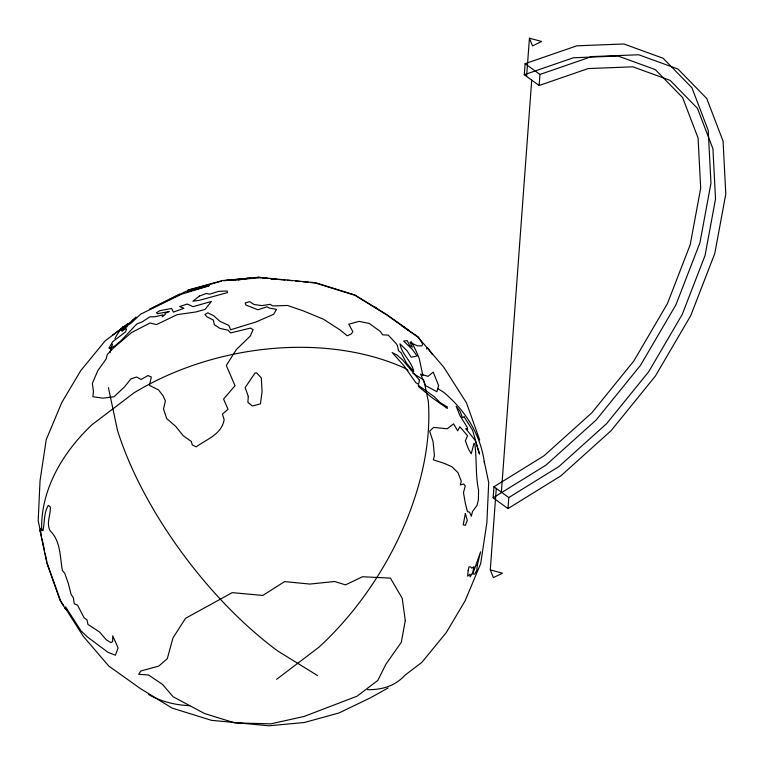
<?xml version="1.0" encoding="UTF-8"?>
<svg xmlns="http://www.w3.org/2000/svg" width="764" height="764" viewBox="0 0 764 764"><rect width="100%" height="100%" fill="white"/><g stroke="black" fill="none" stroke-linecap="round" stroke-linejoin="round"><path stroke-width="1.15" d="M493.152 497.803L493.964 486.754L544.054 455.774L591.775 412.866L633.853 360.952L667.44 303.575L690.236 244.633L700.683 188.164L698.086 137.998L682.605 97.553L655.302 69.6L618.047 56.03L573.353 57.777L524.295 74.719L525.107 63.67L576.801 45.821L623.882 43.978L663.142 58.274L691.907 87.736L708.218 130.338L710.959 183.198L699.948 242.704L675.93 304.798L640.547 365.259L596.206 419.952L545.935 465.161L493.152 497.803L507.993 508.585L560.776 475.943L611.047 430.734L655.388 376.041L690.771 315.58L714.789 253.486L725.8 193.98L723.059 141.12L706.748 98.518L677.983 69.056L638.723 54.76L591.642 56.603L539.947 74.452L525.107 63.67M526.606 76.4L529.442 38.2L541.666 41.476L532.508 45.907L529.442 38.2M490.287 569.858L502.531 573.201L493.363 577.632L490.287 569.858L496.275 488.435M501.385 492.15L531.715 80.105M507.993 508.585L508.805 497.536L558.904 466.556L606.616 423.648L648.703 371.734L682.281 314.357L705.076 255.415L715.524 198.946L712.927 148.779L697.446 108.335L670.143 80.382L632.888 66.812L588.204 68.559L539.136 85.501L524.295 74.719M539.136 85.501L539.947 74.452M65.217 608.536L65.503 606.788L81.07 630.911L87.564 637.071L108.135 652.427L115.402 655.216L118.114 647.977L112.747 635.82L112.633 641.502L110.933 642.658L106.272 639.774L99.463 631.952L87.955 624.436L87.029 619.9L84.107 617.818L77.498 605.117L74.299 603.837L73.363 597.792L71.071 594.316L68.263 583.247L64.797 573.411L62.39 570.507C59.859 556.775 60.891 541.246 50.023 530.636C46.069 522.796 50.816 514.993 50.328 506.924L48.313 505.386C43.596 513.198 44.856 522.28 42.927 530.846L41.762 528.984L41.237 530.14L40.492 528.65L39.995 530.636L46.938 563.393L60.175 600.628L65.217 608.536L67.394 610.388M426.618 349.005L427 347.649L427.964 348.308L432.567 354.649M132.239 320.66L136.259 317.089L120.741 330.334L124.427 326.543L122.574 327.317L128.018 323.831L125.124 326.027M115.574 333.066L124.026 326.763L117.885 331.375M121.963 328.138L105.069 340.954L80.65 370.779L61.836 402.437L46.232 439.672L40.024 480.823L38.2 520.752L41.523 536.433M276.597 679.339L318.817 647.309A224.52 136.336 -58.3 0 0 428.317 401.291L424.049 381.131M388.055 688.02L370.33 697.847L338.996 712.965L304.378 722.496L268.832 725.8L211.408 720.318L172.034 708.066L140.309 688.507L108.784 666.055L83.286 636.326L64.883 607.466M113.798 334.26L115.039 333.591M179.569 294.083L149.572 309.324L185.423 291.638L202.326 286.538L187.715 291.647L209.431 285.669L181.316 294.264L140.729 314.109L131.303 322.905L127.177 325.808L127.321 326.448L122.402 330.029L121.953 331.165L125.267 328.94L126.547 328.902L125.611 331.853L112.604 341.728L108.975 348.231L110.188 347.496L109.749 348.756L115.249 345.653L120.884 340.83L136.832 323.955L142.19 321.873L150.04 316.764L154.595 316.831L163.038 314.883L162.178 316.84L165.349 314.357L165.034 313.297L169.245 311.54L157.565 313.67L156.458 312.753L159.867 310.671L171.604 308.475L173.38 312.123L183.933 308.264L179.635 306.565L187.218 304.043L193.091 306.66L211.418 301.446L205 309.439L195.832 311.97L177.086 314.673L156.486 324.604L150.002 323L131.523 332.598L113.922 347.563L107.342 354.42L106.062 359.032L97.811 370.683L92.349 383.423L93.456 391.416L92.874 396.745L102.834 398.159L113.979 396.783L124.704 386.689L130.93 378.877L136.699 377.015L141.111 379.488L147.949 375.554L151.329 377.015L149.41 385.362L158.549 389.898L163.229 396.01L165.416 400.966L163.496 408.96L166.733 418.624L175.73 426.398L183.226 435.728L191.22 441.372L192.385 445.011L196.214 446.835C206.824 439.071 221.56 434.554 224.158 419.665L222.419 414.145L228.035 409.275L223.575 399.075L235.025 385.715L226.316 365.478L236.353 349.578L250.306 336.017L253.085 329.695L250.42 328.109L230.632 332.923L228.044 330.163L219.927 328.405L214.321 324.71L213.433 320.164L206.863 316.754L204.962 314.529L207.789 312.81L213.863 315.847L219.831 321.272L228.904 325.493L230.613 329.79L256.074 321.94L273.684 314.262L276.472 309.382L269.386 308.083L266.913 306.775L257.917 309.773L245.903 305.037L245.148 302.945L249.608 301.684L254.126 304.521L261.861 305.6L270.103 304.349L272.767 305.925L287.455 305.466L303.041 310.786L323.43 319.199L340.19 330.019L347.228 335.788L351.048 334.126L352.901 331.757L348.776 324.165L359.156 321.377L369.27 323.468L380.3 331.461L382.602 334.852L388.255 335.129L396.239 343.666L397.433 345.614L398.512 350.714L401.014 352.729L406.553 363.215L413.744 371.428C411.529 360.894 401.721 354.448 399.964 343.81L407.212 350.962L411.147 357.227L417.125 356.014L412.283 349.377L403.669 341.059L407.222 340.658L409.628 345.452L412.34 347.123L410.02 342.348L417.325 345.844L421.995 345.882L422.693 344.067L418.328 337.077L401.921 325.875L405.006 327.594M187.829 290.1L222.486 280.56L251.031 278.058L226.488 280.407L236.592 279.901L258.079 277.256L315.57 282.747L355.002 295.019L386.765 314.596L408.482 330.067M187.925 290.377L221.426 281.152M238.358 279.996L247.698 278.22M223.728 280.732L228.465 280.292M230.833 280.073L260.428 277.762M262.778 277.981L268.651 278.526M271 278.745L276.864 279.29M279.213 279.509L285.077 280.054M287.426 280.273L292.125 280.703M295.63 281.056L300.309 281.515M302.649 281.754L308.494 282.327M310.824 282.565L315.503 283.024L354.888 295.276L385.61 314.224M112.547 334.928L113.043 334.985M258.079 277.256L267.295 278.421M270.752 278.86L274.209 279.299M407.957 370.234L403.994 367.79A224.52 150.432 -12 0 0 134.025 392.83L91.804 424.87A224.52 150.432 -12 0 0 41.676 530.493M412.913 373.29L423.81 380.004M437.686 388.561L443.626 392.228A224.52 150.432 -12 0 1 484.519 463.586M317.528 675.538L277.886 651.1A224.52 95.863 52.8 0 1 117.427 430.132L108.412 387.568M386.603 314.835L418.137 337.287L443.626 367.016L466.479 402.848L479.697 440.026M493.964 486.754L508.805 497.536M63.613 605.48L60.432 600.494L47.215 563.316M39.995 530.636L40.884 532.145M484.204 461.303L488.712 482.59L486.888 522.519L480.68 563.67L465.075 600.905L446.272 632.563L421.843 662.388L404.949 675.204A224.52 95.863 52.8 0 1 367.474 689.663M422.864 375.525L419.302 358.727A224.52 136.336 -58.3 0 0 411.042 341.441M42.001 538.677L44.608 550.997M45.086 553.231L46.976 562.199M189.911 705.669A224.52 136.336 -58.3 0 1 148.722 694.6M373.978 306.545A224.52 136.336 -58.3 0 1 376.098 307.615M109.959 352.787A224.52 95.863 52.8 0 1 112.518 344.144M114.953 338.528A224.52 95.863 52.8 0 1 123.539 326.486M478.579 490.268L478.359 500.134L476.984 505.462L472.505 511.508L471.312 516.235L469.564 512.147L467.453 511.651L465.41 503.667L463.471 492.665L465.257 485.875L463.614 483.956L460.31 484.968L461.294 481.253L457.98 472.668L452.049 466.852L444.381 463.404L433.369 459.842L434.42 455.63L433.054 441.544L429.654 431.183L433.637 427.41L447.246 428.766L453.568 423.848L457.693 430.82L459.813 426.732L467.549 435.747L465.352 440.752L468.437 448.945L471.245 453.778L473.976 443.244L474.874 444.285C476.879 459.575 475.37 475.017 478.579 490.268M248.29 396.43L247.889 402.332L252.349 405.98L260.419 403.879L262.081 391.626L261.326 377.893L256.58 372.822L255.081 372.966L245.158 387.615L248.29 396.43M477.194 565.589L476.87 570.259L474.711 574.098L472.744 574.003L480.575 551.837L477.194 565.589M468.141 570.622L467.644 576.218L470.051 574.156L470.089 576.868L472.754 572.522L473.976 566.649L471.799 568.139L470.653 566.955L469.029 566.859L468.141 570.622M405.292 620.559L401.291 642.323L385.973 664.117L377.808 680.438L357.027 696.205L304.167 716.431L270.886 723.842L234.758 722.916L204.494 713.5L173.122 696.768L162.57 684.468L148.522 674.975L138.676 674.287L140.767 671.031L158.769 666.093L167.297 658.673L172.96 637.94L185.604 618.257L232.256 592.635L262.749 595.452L284.609 581.595L309.85 584.068L334.642 581.49L345.509 584.871L362.489 576.744L390.414 578.128L402.217 598.317L405.292 620.559M465.352 513.494L463.223 524.82L465.333 525.355L467.31 520.475L465.352 513.494M419.474 380.233L418.548 384.349L415.836 382.678L403.726 365.498L392.123 352.519L396.822 354.935L402.523 359.834L419.474 380.233M438.612 385.514L436.903 391.693L425.624 385.639L420.582 374.112L428.098 376.337L433.226 372.106L438.612 385.514M199.394 296.079L192.881 301.178L199.089 300.376L227.529 292.583L227.07 290.998L218.705 291.361L209.594 294.159L206.27 293.491L199.394 296.079M464.197 416.924L462.421 417.373L459.947 411.08L456.165 406.352L459.871 415.406L467.234 427.334L467.702 429.521L465.782 428.642L475.122 440.255L479.534 454.074L472.563 430.199L464.197 416.924M446.978 406.811L440.026 402.523L434.248 396.659L418.357 385.371L418.968 386.947L431.498 397.261L447.341 408.52L446.978 406.811"/></g></svg>
